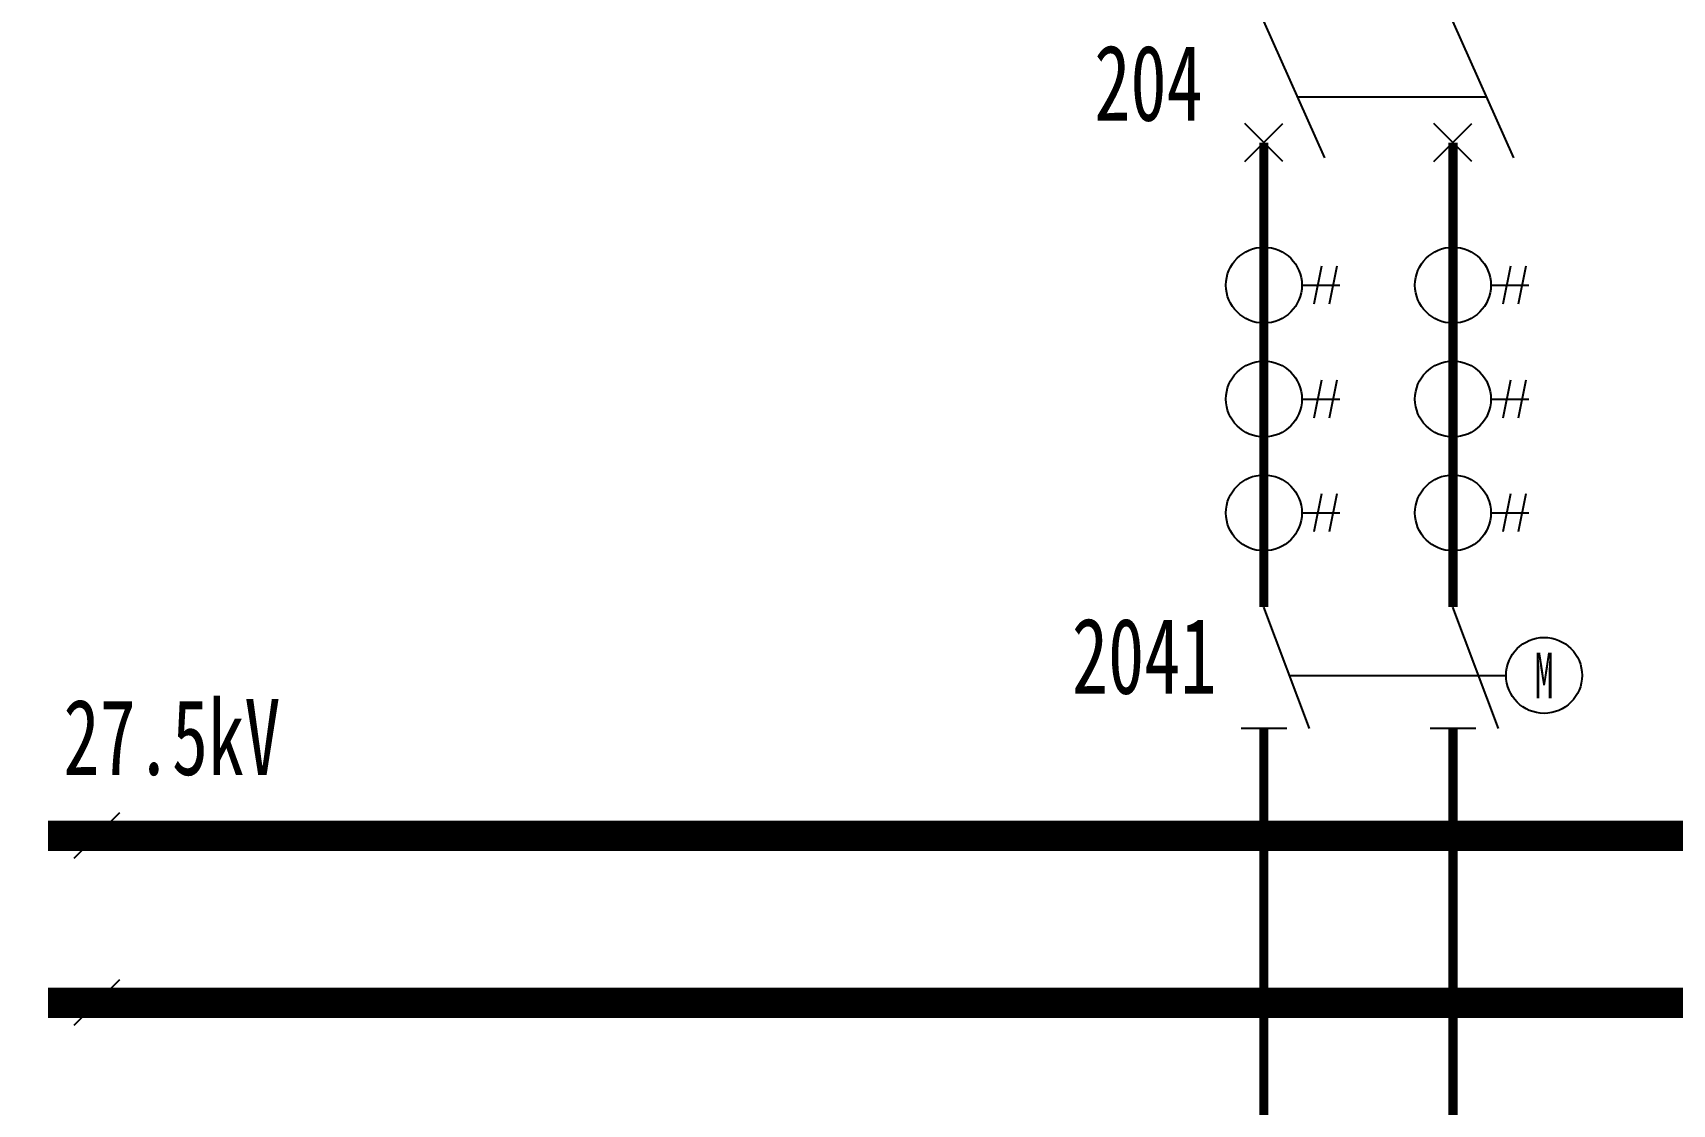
# Model space of a CAD drawing. Header units: millimetres. Extents: x 10667 to 23854, y -3427 to -2899.
# Drawn here: x 19169.3 to 19277.2, y -3160.3 to -3089.7 of the extents above; entities that cross this region are included whole.
import ezdxf
from ezdxf.enums import TextEntityAlignment as Align

# ---------------------------------------------------------------- set-up
doc = ezdxf.new("R2010")
doc.units = ezdxf.units.MM
doc.header["$LTSCALE"] = 10
for name, color, linetype in [('BLOCK', 3, 'Continuous'), ('设    备', 3, 'Continuous'), ('设备编号', 2, 'Continuous'), ('连 接 线', 1, 'Continuous')]:
    doc.layers.add(name, color=color, linetype=linetype)
doc.styles.add('HZ', font='SimSun.ttf', dxfattribs={"width": 0.7})

# ---------------------------------------------------------------- blocks, each defined once
blk = doc.blocks.new('$LH')
at = {"color": 3}
for p, q in [((3.792596414602542, 1.249999999999318), (3.292596414602542, -1.250000000000682)), ((4.792596414602542, 1.249999999999318), (4.292596414602542, -1.250000000000682)), ((2.500001320748027, -6.821210263296962e-13), (5.000001320748027, -6.821210263296962e-13))]:
    blk.add_line(p, q, dxfattribs=at)
blk.add_circle((1.320750698141637e-06, -6.821210263296962e-13), 2.5, dxfattribs=at)

msp = doc.modelspace()

# ---------------------------------------------------------------- linework, layer by layer
at = {"layer": 'BLOCK'}
for p, q in [((19254.36865829045, -3097.973770888141), (19250.36865829045, -3088.973770888141)), ((19266.80965934271, -3097.973770888141), (19262.80965934271, -3088.973770888141)), ((19265.03188156493, -3093.973770888141), (19252.59088051267, -3093.973770888141)), ((19251.61865829045, -3098.223770888141), (19249.11865829045, -3095.723770888141)), ((19249.11865829045, -3098.223770888141), (19251.61865829045, -3095.723770888141)), ((19261.55965934271, -3098.223770888141), (19264.05965934271, -3095.723770888141)), ((19264.05965934271, -3098.223770888141), (19261.55965934271, -3095.723770888141))]:
    msp.add_line(p, q, dxfattribs=at)
at = {"layer": '设    备'}
for p, q in [((19253.36865829045, -3135.563651011228), (19250.36865829045, -3127.563651011228)), ((19265.80965934271, -3135.563651011228), (19262.80965934271, -3127.563651011228)), ((19251.86865829045, -3135.563651011228), (19248.86865829045, -3135.563651011228)), ((19264.30965934271, -3135.563651011228), (19261.30965934271, -3135.563651011228))]:
    msp.add_line(p, q, dxfattribs=at)
at = {"layer": '设    备', "color": 3}
msp.add_line((19252.05615829045, -3132.063651011228), (19266.30965934271, -3132.063651011228), dxfattribs=at)
at = {"layer": '设    备'}
msp.add_circle((19268.80965934271, -3132.063651011228), 2.5, dxfattribs=at)
for p in [(19250.36865829045, -3135.563651011228), (19262.80965934271, -3135.563651011228)]:
    msp.add_point(p, dxfattribs=at)
at = {"layer": '连 接 线', "color": 3}
for p, q in [((19175.03810984906, -3141.123878872815), (19172.03810984906, -3144.123878872815)), ((19175.03810984906, -3152.123878819986), (19172.03810984906, -3155.123878819986))]:
    msp.add_line(p, q, dxfattribs=at)
at = {"layer": '连 接 线'}
for points, const_width in [([(19250.36865829045, -3096.973770888141), (19250.36865829045, -3127.563651011228)], 0.6), ([(19262.80965934271, -3096.973770888141), (19262.80965934271, -3127.563651011228)], 0.6), ([(19250.36865829045, -3135.563651011228), (19250.36865829045, -3142.623878872815)], 0.6), ([(19262.80965934271, -3135.563651011228), (19262.80965933443, -3174.954439455649)], 0.6), ([(19170.33550294022, -3142.623878872815), (19217.23795541162, -3142.623878872816)], 2), ([(19217.23795541162, -3142.623878872816), (19238.36017756395, -3142.623878872815)], 2), ([(19238.36017756395, -3142.623878872815), (19240.70936105374, -3142.623878872815)], 2), ([(19240.70936105374, -3142.623878872815), (19281.80965934271, -3142.623108488994)], 2), ([(19250.36865829045, -3164.294192286878), (19250.36865829045, -3142.623878872815)], 0.6), ([(19194.16739674715, -3153.631425257116), (19170.33630188627, -3153.633236393413)], 2), ([(19194.16739674715, -3153.631425257116), (19223.36017756395, -3153.623878872815)], 2), ([(19255.70936105374, -3153.624368459563), (19223.36017756395, -3153.623878872815)], 2), ([(19255.70936105374, -3153.624368459563), (19293.86700486974, -3153.624368459562)], 2)]:
    msp.add_lwpolyline(points, dxfattribs=dict(at, const_width=const_width))
for points in [[(19212.32032469454, -3141.623878872815), (19213.32032469454, -3141.623878872815), (19212.32032469454, -3141.627684174723), (19213.40748043729, -3141.627684174723)], [(19212.32032469454, -3141.627684174723), (19213.2331689518, -3141.627684174723), (19212.32032469454, -3141.623878872815), (19213.32032469454, -3141.623878872815)], [(19212.32032469454, -3141.627684174723), (19213.40748043729, -3141.627684174723), (19212.32032469454, -3141.639071119803), (19213.49397287221, -3141.639071119803)], [(19212.32032469454, -3141.639071119803), (19213.14667651688, -3141.639071119803), (19212.32032469454, -3141.627684174723), (19213.2331689518, -3141.627684174723)], [(19212.32032469454, -3141.657953046526), (19213.06150564944, -3141.657953046526), (19212.32032469454, -3141.639071119803), (19213.14667651688, -3141.639071119803)], [(19212.32032469454, -3141.684186252029), (19212.97830455122, -3141.684186252029), (19212.32032469454, -3141.657953046526), (19213.06150564944, -3141.657953046526)], [(19212.32032469454, -3141.717571085778), (19212.89770643281, -3141.717571085778), (19212.32032469454, -3141.684186252029), (19212.97830455122, -3141.684186252029)], [(19212.32032469454, -3141.757853469031), (19212.82032469454, -3141.757853469031), (19212.32032469454, -3141.717571085778), (19212.89770643281, -3141.717571085778)], [(19212.32032469454, -3141.804726828526), (19212.74674825819, -3141.804726828526), (19212.32032469454, -3141.757853469031), (19212.82032469454, -3141.757853469031)], [(19212.32032469454, -3141.857834429696), (19212.67753708486, -3141.857834429696), (19212.32032469454, -3141.804726828526), (19212.74674825819, -3141.804726828526)], [(19212.32032469454, -3141.916772091628), (19212.61321791336, -3141.916772091628), (19212.32032469454, -3141.857834429696), (19212.67753708486, -3141.857834429696)], [(19212.32032469454, -3141.981091263128), (19212.55428025142, -3141.981091263128), (19212.32032469454, -3141.916772091628), (19212.61321791336, -3141.916772091628)], [(19212.32032469454, -3142.050302436464), (19212.50117265026, -3142.050302436464), (19212.32032469454, -3141.981091263128), (19212.55428025142, -3141.981091263128)], [(19212.32032469454, -3142.123878872815), (19212.45429929076, -3142.123878872815), (19212.32032469454, -3142.050302436464), (19212.50117265026, -3142.050302436464)], [(19212.32032469454, -3142.201260611074), (19212.41401690751, -3142.201260611074), (19212.32032469454, -3142.123878872815), (19212.45429929076, -3142.123878872815)], [(19212.32032469454, -3142.281858729489), (19212.38063207376, -3142.281858729489), (19212.32032469454, -3142.201260611074), (19212.41401690751, -3142.201260611074)], [(19213.40748043729, -3141.627684174723), (19214.32032469454, -3141.627684174723), (19213.32032469454, -3141.623878872815), (19214.32032469454, -3141.623878872815)], [(19213.49397287221, -3141.639071119803), (19214.32032469454, -3141.639071119803), (19213.40748043729, -3141.627684174723), (19214.32032469454, -3141.627684174723)], [(19213.57914373965, -3141.657953046526), (19214.32032469454, -3141.657953046526), (19213.49397287221, -3141.639071119803), (19214.32032469454, -3141.639071119803)], [(19213.66234483787, -3141.684186252029), (19214.32032469454, -3141.684186252029), (19213.57914373965, -3141.657953046526), (19214.32032469454, -3141.657953046526)], [(19213.74294295628, -3141.717571085778), (19214.32032469454, -3141.717571085778), (19213.66234483787, -3141.684186252029), (19214.32032469454, -3141.684186252029)], [(19213.82032469454, -3141.757853469031), (19214.32032469454, -3141.757853469031), (19213.74294295628, -3141.717571085778), (19214.32032469454, -3141.717571085778)], [(19213.8939011309, -3141.804726828526), (19214.32032469454, -3141.804726828526), (19213.82032469454, -3141.757853469031), (19214.32032469454, -3141.757853469031)], [(19213.96311230423, -3141.857834429696), (19214.32032469454, -3141.857834429696), (19213.8939011309, -3141.804726828526), (19214.32032469454, -3141.804726828526)], [(19214.02743147573, -3141.916772091628), (19214.32032469454, -3141.916772091628), (19213.96311230423, -3141.857834429696), (19214.32032469454, -3141.857834429696)], [(19214.08636913767, -3141.981091263128), (19214.32032469454, -3141.981091263128), (19214.02743147573, -3141.916772091628), (19214.32032469454, -3141.916772091628)], [(19214.13947673883, -3142.050302436464), (19214.32032469454, -3142.050302436464), (19214.08636913767, -3141.981091263128), (19214.32032469454, -3141.981091263128)], [(19214.18635009833, -3142.123878872815), (19214.32032469454, -3142.123878872815), (19214.13947673883, -3142.050302436464), (19214.32032469454, -3142.050302436464)], [(19214.22663248158, -3142.201260611074), (19214.32032469454, -3142.201260611074), (19214.18635009833, -3142.123878872815), (19214.32032469454, -3142.123878872815)], [(19214.26001731533, -3142.281858729489), (19214.32032469454, -3142.281858729489), (19214.22663248158, -3142.201260611074), (19214.32032469454, -3142.201260611074)], [(19212.32032469454, -3142.365059827713), (19212.35439886826, -3142.365059827713), (19212.32032469454, -3142.281858729489), (19212.38063207376, -3142.281858729489)], [(19212.32032469454, -3142.450230695148), (19212.33551694153, -3142.450230695148), (19212.32032469454, -3142.365059827713), (19212.35439886826, -3142.365059827713)], [(19212.32032469454, -3142.536723130067), (19212.32412999645, -3142.536723130067), (19212.32032469454, -3142.450230695148), (19212.33551694153, -3142.450230695148)], [(19212.32032469454, -3142.623878872815), (19212.32032469454, -3142.623878872815), (19212.32032469454, -3142.536723130067), (19212.32412999645, -3142.536723130067)], [(19212.32032469454, -3142.623878872815), (19212.32032469454, -3142.623878872815), (19212.32032469454, -3142.711034615563), (19212.32412999645, -3142.711034615563)], [(19212.32032469454, -3142.711034615563), (19212.32412999645, -3142.711034615563), (19212.32032469454, -3142.797527050482), (19212.33551694153, -3142.797527050482)], [(19212.32032469454, -3142.797527050482), (19212.33551694153, -3142.797527050482), (19212.32032469454, -3142.882697917918), (19212.35439886826, -3142.882697917918)], [(19212.32032469454, -3142.882697917918), (19212.35439886826, -3142.882697917918), (19212.32032469454, -3142.965899016141), (19212.38063207376, -3142.965899016141)], [(19212.32032469454, -3142.965899016141), (19212.38063207376, -3142.965899016141), (19212.32032469454, -3143.046497134555), (19212.41401690751, -3143.046497134555)], [(19212.32032469454, -3143.046497134555), (19212.41401690751, -3143.046497134555), (19212.32032469454, -3143.123878872815), (19212.45429929076, -3143.123878872815)], [(19212.32032469454, -3143.123878872815), (19212.45429929076, -3143.123878872815), (19212.32032469454, -3143.197455309166), (19212.50117265026, -3143.197455309166)], [(19212.32032469454, -3143.197455309166), (19212.50117265026, -3143.197455309166), (19212.32032469454, -3143.266666482501), (19212.55428025142, -3143.266666482501)], [(19212.32032469454, -3143.266666482501), (19212.55428025142, -3143.266666482501), (19212.32032469454, -3143.330985654002), (19212.61321791336, -3143.330985654002)], [(19214.02743147573, -3143.330985654002), (19214.32032469454, -3143.330985654002), (19214.08636913767, -3143.266666482501), (19214.32032469454, -3143.266666482501)], [(19214.08636913767, -3143.266666482501), (19214.32032469454, -3143.266666482501), (19214.13947673883, -3143.197455309166), (19214.32032469454, -3143.197455309166)], [(19214.13947673883, -3143.197455309166), (19214.32032469454, -3143.197455309166), (19214.18635009833, -3143.123878872815), (19214.32032469454, -3143.123878872815)], [(19214.18635009833, -3143.123878872815), (19214.32032469454, -3143.123878872815), (19214.22663248158, -3143.046497134555), (19214.32032469454, -3143.046497134555)], [(19214.22663248158, -3143.046497134555), (19214.32032469454, -3143.046497134555), (19214.26001731533, -3142.965899016141), (19214.32032469454, -3142.965899016141)], [(19214.28625052083, -3142.365059827713), (19214.32032469454, -3142.365059827713), (19214.26001731533, -3142.281858729489), (19214.32032469454, -3142.281858729489)], [(19214.26001731533, -3142.965899016141), (19214.32032469454, -3142.965899016141), (19214.28625052083, -3142.882697917918), (19214.32032469454, -3142.882697917918)], [(19214.30513244756, -3142.450230695148), (19214.32032469454, -3142.450230695148), (19214.28625052083, -3142.365059827713), (19214.32032469454, -3142.365059827713)], [(19214.28625052083, -3142.882697917918), (19214.32032469454, -3142.882697917918), (19214.30513244756, -3142.797527050482), (19214.32032469454, -3142.797527050482)], [(19214.31651939264, -3142.536723130067), (19214.32032469454, -3142.536723130067), (19214.30513244756, -3142.450230695148), (19214.32032469454, -3142.450230695148)], [(19214.30513244756, -3142.797527050482), (19214.32032469454, -3142.797527050482), (19214.31651939264, -3142.711034615563), (19214.32032469454, -3142.711034615563)], [(19214.32032469454, -3142.623878872815), (19214.32032469454, -3142.623878872815), (19214.31651939264, -3142.536723130067), (19214.32032469454, -3142.536723130067)], [(19214.31651939264, -3142.711034615563), (19214.32032469454, -3142.711034615563), (19214.32032469454, -3142.623878872815)], [(19212.32032469454, -3143.330985654002), (19212.61321791336, -3143.330985654002), (19212.32032469454, -3143.389923315934), (19212.67753708486, -3143.389923315934)], [(19212.32032469454, -3143.389923315934), (19212.67753708486, -3143.389923315934), (19212.32032469454, -3143.443030917104), (19212.74674825819, -3143.443030917104)], [(19212.32032469454, -3143.443030917104), (19212.74674825819, -3143.443030917104), (19212.32032469454, -3143.489904276599), (19212.82032469454, -3143.489904276599)], [(19212.32032469454, -3143.489904276599), (19212.82032469454, -3143.489904276599), (19212.32032469454, -3143.530186659852), (19212.89770643281, -3143.530186659852)], [(19212.32032469454, -3143.530186659852), (19212.89770643281, -3143.530186659852), (19212.32032469454, -3143.563571493601), (19212.97830455122, -3143.563571493601)], [(19212.32032469454, -3143.563571493601), (19212.97830455122, -3143.563571493601), (19212.32032469454, -3143.589804699104), (19213.06150564944, -3143.589804699104)], [(19212.32032469454, -3143.589804699104), (19213.06150564944, -3143.589804699104), (19212.32032469454, -3143.608686625827), (19213.14667651688, -3143.608686625827)], [(19212.32032469454, -3143.608686625827), (19213.14667651688, -3143.608686625827), (19212.32032469454, -3143.620073570907), (19213.2331689518, -3143.620073570907)], [(19212.32032469454, -3143.620073570907), (19213.2331689518, -3143.620073570907), (19212.32032469454, -3143.623878872815), (19213.32032469454, -3143.623878872815)], [(19213.32032469454, -3143.623878872815), (19214.32032469454, -3143.623878872815), (19213.40748043729, -3143.620073570907), (19214.32032469454, -3143.620073570907)], [(19213.40748043729, -3143.620073570907), (19214.32032469454, -3143.620073570907), (19213.49397287221, -3143.608686625827), (19214.32032469454, -3143.608686625827)], [(19213.49397287221, -3143.608686625827), (19214.32032469454, -3143.608686625827), (19213.57914373965, -3143.589804699104), (19214.32032469454, -3143.589804699104)], [(19213.57914373965, -3143.589804699104), (19214.32032469454, -3143.589804699104), (19213.66234483787, -3143.563571493601), (19214.32032469454, -3143.563571493601)], [(19213.66234483787, -3143.563571493601), (19214.32032469454, -3143.563571493601), (19213.74294295628, -3143.530186659852), (19214.32032469454, -3143.530186659852)], [(19213.74294295628, -3143.530186659852), (19214.32032469454, -3143.530186659852), (19213.82032469454, -3143.489904276599), (19214.32032469454, -3143.489904276599)], [(19213.82032469454, -3143.489904276599), (19214.32032469454, -3143.489904276599), (19213.8939011309, -3143.443030917104), (19214.32032469454, -3143.443030917104)], [(19213.8939011309, -3143.443030917104), (19214.32032469454, -3143.443030917104), (19213.96311230423, -3143.389923315934), (19214.32032469454, -3143.389923315934)], [(19213.96311230423, -3143.389923315934), (19214.32032469454, -3143.389923315934), (19214.02743147573, -3143.330985654002), (19214.32032469454, -3143.330985654002)], [(19189.24209706076, -3152.631425257116), (19190.24209706076, -3152.631425257116), (19189.24209706076, -3152.635230559024), (19190.32925280351, -3152.635230559024)], [(19189.24209706076, -3152.635230559024), (19190.15494131802, -3152.635230559024), (19189.24209706076, -3152.631425257116), (19190.24209706076, -3152.631425257116)], [(19189.24209706076, -3152.635230559024), (19190.32925280351, -3152.635230559024), (19189.24209706076, -3152.646617504103), (19190.41574523843, -3152.646617504103)], [(19189.24209706076, -3152.646617504103), (19190.0684488831, -3152.646617504103), (19189.24209706076, -3152.635230559024), (19190.15494131802, -3152.635230559024)], [(19189.24209706076, -3152.665499430826), (19189.98327801566, -3152.665499430826), (19189.24209706076, -3152.646617504103), (19190.0684488831, -3152.646617504103)], [(19189.24209706076, -3152.69173263633), (19189.90007691744, -3152.69173263633), (19189.24209706076, -3152.665499430826), (19189.98327801566, -3152.665499430826)], [(19189.24209706076, -3152.725117470079), (19189.81947879902, -3152.725117470079), (19189.24209706076, -3152.69173263633), (19189.90007691744, -3152.69173263633)], [(19189.24209706076, -3152.765399853331), (19189.74209706076, -3152.765399853331), (19189.24209706076, -3152.725117470079), (19189.81947879902, -3152.725117470079)], [(19189.24209706076, -3152.812273212827), (19189.66852062441, -3152.812273212827), (19189.24209706076, -3152.765399853331), (19189.74209706076, -3152.765399853331)], [(19189.24209706076, -3152.865380813997), (19189.59930945108, -3152.865380813997), (19189.24209706076, -3152.812273212827), (19189.66852062441, -3152.812273212827)], [(19189.24209706076, -3152.924318475929), (19189.53499027958, -3152.924318475929), (19189.24209706076, -3152.865380813997), (19189.59930945108, -3152.865380813997)], [(19189.24209706076, -3152.988637647429), (19189.47605261765, -3152.988637647429), (19189.24209706076, -3152.924318475929), (19189.53499027958, -3152.924318475929)], [(19189.24209706076, -3153.057848820765), (19189.42294501647, -3153.057848820765), (19189.24209706076, -3152.988637647429), (19189.47605261765, -3152.988637647429)], [(19190.32925280351, -3152.635230559024), (19191.24209706076, -3152.635230559024), (19190.24209706076, -3152.631425257116), (19191.24209706076, -3152.631425257116)], [(19190.41574523843, -3152.646617504103), (19191.24209706076, -3152.646617504103), (19190.32925280351, -3152.635230559024), (19191.24209706076, -3152.635230559024)], [(19190.50091610587, -3152.665499430826), (19191.24209706076, -3152.665499430826), (19190.41574523843, -3152.646617504103), (19191.24209706076, -3152.646617504103)], [(19190.58411720409, -3152.69173263633), (19191.24209706076, -3152.69173263633), (19190.50091610587, -3152.665499430826), (19191.24209706076, -3152.665499430826)], [(19190.66471532251, -3152.725117470079), (19191.24209706076, -3152.725117470079), (19190.58411720409, -3152.69173263633), (19191.24209706076, -3152.69173263633)], [(19190.74209706076, -3152.765399853331), (19191.24209706076, -3152.765399853331), (19190.66471532251, -3152.725117470079), (19191.24209706076, -3152.725117470079)], [(19190.81567349712, -3152.812273212827), (19191.24209706076, -3152.812273212827), (19190.74209706076, -3152.765399853331), (19191.24209706076, -3152.765399853331)], [(19190.88488467045, -3152.865380813997), (19191.24209706076, -3152.865380813997), (19190.81567349712, -3152.812273212827), (19191.24209706076, -3152.812273212827)], [(19190.94920384195, -3152.924318475929), (19191.24209706076, -3152.924318475929), (19190.88488467045, -3152.865380813997), (19191.24209706076, -3152.865380813997)], [(19191.00814150388, -3152.988637647429), (19191.24209706076, -3152.988637647429), (19190.94920384195, -3152.924318475929), (19191.24209706076, -3152.924318475929)], [(19191.06124910505, -3153.057848820765), (19191.24209706076, -3153.057848820765), (19191.00814150388, -3152.988637647429), (19191.24209706076, -3152.988637647429)], [(19189.24209706076, -3153.131425257116), (19189.37607165698, -3153.131425257116), (19189.24209706076, -3153.057848820765), (19189.42294501647, -3153.057848820765)], [(19189.24209706076, -3153.208806995375), (19189.33578927373, -3153.208806995375), (19189.24209706076, -3153.131425257116), (19189.37607165698, -3153.131425257116)], [(19189.24209706076, -3153.28940511379), (19189.30240443998, -3153.28940511379), (19189.24209706076, -3153.208806995375), (19189.33578927373, -3153.208806995375)], [(19189.24209706076, -3153.372606212013), (19189.27617123448, -3153.372606212013), (19189.24209706076, -3153.28940511379), (19189.30240443998, -3153.28940511379)], [(19189.24209706076, -3153.457777079449), (19189.25728930775, -3153.457777079449), (19189.24209706076, -3153.372606212013), (19189.27617123448, -3153.372606212013)], [(19189.24209706076, -3153.544269514368), (19189.24590236267, -3153.544269514368), (19189.24209706076, -3153.457777079449), (19189.25728930775, -3153.457777079449)], [(19189.24209706076, -3153.631425257116), (19189.24209706076, -3153.631425257116), (19189.24209706076, -3153.544269514368), (19189.24590236267, -3153.544269514368)], [(19189.24209706076, -3153.631425257116), (19189.24209706076, -3153.631425257116), (19189.24209706076, -3153.718580999863), (19189.24590236267, -3153.718580999863)], [(19189.24209706076, -3153.718580999863), (19189.24590236267, -3153.718580999863), (19189.24209706076, -3153.805073434783), (19189.25728930775, -3153.805073434783)], [(19189.24209706076, -3153.805073434783), (19189.25728930775, -3153.805073434783), (19189.24209706076, -3153.890244302218), (19189.27617123448, -3153.890244302218)], [(19189.24209706076, -3153.890244302218), (19189.27617123448, -3153.890244302218), (19189.24209706076, -3153.973445400441), (19189.30240443998, -3153.973445400441)], [(19189.24209706076, -3153.973445400441), (19189.30240443998, -3153.973445400441), (19189.24209706076, -3154.054043518856), (19189.33578927373, -3154.054043518856)], [(19189.24209706076, -3154.054043518856), (19189.33578927373, -3154.054043518856), (19189.24209706076, -3154.131425257116), (19189.37607165698, -3154.131425257116)], [(19191.10812246455, -3153.131425257116), (19191.24209706076, -3153.131425257116), (19191.06124910505, -3153.057848820765), (19191.24209706076, -3153.057848820765)], [(19191.1484048478, -3153.208806995375), (19191.24209706076, -3153.208806995375), (19191.10812246455, -3153.131425257116), (19191.24209706076, -3153.131425257116)], [(19191.10812246455, -3154.131425257116), (19191.24209706076, -3154.131425257116), (19191.1484048478, -3154.054043518856), (19191.24209706076, -3154.054043518856)], [(19191.18178968155, -3153.28940511379), (19191.24209706076, -3153.28940511379), (19191.1484048478, -3153.208806995375), (19191.24209706076, -3153.208806995375)], [(19191.1484048478, -3154.054043518856), (19191.24209706076, -3154.054043518856), (19191.18178968155, -3153.973445400441), (19191.24209706076, -3153.973445400441)], [(19191.20802288705, -3153.372606212013), (19191.24209706076, -3153.372606212013), (19191.18178968155, -3153.28940511379), (19191.24209706076, -3153.28940511379)], [(19191.18178968155, -3153.973445400441), (19191.24209706076, -3153.973445400441), (19191.20802288705, -3153.890244302218), (19191.24209706076, -3153.890244302218)], [(19191.22690481378, -3153.457777079449), (19191.24209706076, -3153.457777079449), (19191.20802288705, -3153.372606212013), (19191.24209706076, -3153.372606212013)], [(19191.20802288705, -3153.890244302218), (19191.24209706076, -3153.890244302218), (19191.22690481378, -3153.805073434783), (19191.24209706076, -3153.805073434783)], [(19191.23829175885, -3153.544269514368), (19191.24209706076, -3153.544269514368), (19191.22690481378, -3153.457777079449), (19191.24209706076, -3153.457777079449)], [(19191.22690481378, -3153.805073434783), (19191.24209706076, -3153.805073434783), (19191.23829175885, -3153.718580999863), (19191.24209706076, -3153.718580999863)], [(19191.24209706076, -3153.631425257116), (19191.24209706076, -3153.631425257116), (19191.23829175885, -3153.544269514368), (19191.24209706076, -3153.544269514368)], [(19191.23829175885, -3153.718580999863), (19191.24209706076, -3153.718580999863), (19191.24209706076, -3153.631425257116)], [(19189.24209706076, -3154.131425257116), (19189.37607165698, -3154.131425257116), (19189.24209706076, -3154.205001693466), (19189.42294501647, -3154.205001693466)], [(19189.24209706076, -3154.205001693466), (19189.42294501647, -3154.205001693466), (19189.24209706076, -3154.274212866802), (19189.47605261765, -3154.274212866802)], [(19189.24209706076, -3154.274212866802), (19189.47605261765, -3154.274212866802), (19189.24209706076, -3154.338532038302), (19189.53499027958, -3154.338532038302)], [(19189.24209706076, -3154.338532038302), (19189.53499027958, -3154.338532038302), (19189.24209706076, -3154.397469700235), (19189.59930945108, -3154.397469700235)], [(19189.24209706076, -3154.397469700235), (19189.59930945108, -3154.397469700235), (19189.24209706076, -3154.450577301404), (19189.66852062441, -3154.450577301404)], [(19189.24209706076, -3154.450577301404), (19189.66852062441, -3154.450577301404), (19189.24209706076, -3154.4974506609), (19189.74209706076, -3154.4974506609)], [(19189.24209706076, -3154.4974506609), (19189.74209706076, -3154.4974506609), (19189.24209706076, -3154.537733044152), (19189.81947879902, -3154.537733044152)], [(19189.24209706076, -3154.537733044152), (19189.81947879902, -3154.537733044152), (19189.24209706076, -3154.571117877902), (19189.90007691744, -3154.571117877902)], [(19189.24209706076, -3154.571117877902), (19189.90007691744, -3154.571117877902), (19189.24209706076, -3154.597351083405), (19189.98327801566, -3154.597351083405)], [(19189.24209706076, -3154.597351083405), (19189.98327801566, -3154.597351083405), (19189.24209706076, -3154.616233010128), (19190.0684488831, -3154.616233010128)], [(19189.24209706076, -3154.616233010128), (19190.0684488831, -3154.616233010128), (19189.24209706076, -3154.627619955208), (19190.15494131802, -3154.627619955208)], [(19189.24209706076, -3154.627619955208), (19190.15494131802, -3154.627619955208), (19189.24209706076, -3154.631425257116), (19190.24209706076, -3154.631425257116)], [(19190.24209706076, -3154.631425257116), (19191.24209706076, -3154.631425257116), (19190.32925280351, -3154.627619955208), (19191.24209706076, -3154.627619955208)], [(19190.32925280351, -3154.627619955208), (19191.24209706076, -3154.627619955208), (19190.41574523843, -3154.616233010128), (19191.24209706076, -3154.616233010128)], [(19190.41574523843, -3154.616233010128), (19191.24209706076, -3154.616233010128), (19190.50091610587, -3154.597351083405), (19191.24209706076, -3154.597351083405)], [(19190.50091610587, -3154.597351083405), (19191.24209706076, -3154.597351083405), (19190.58411720409, -3154.571117877902), (19191.24209706076, -3154.571117877902)], [(19190.58411720409, -3154.571117877902), (19191.24209706076, -3154.571117877902), (19190.66471532251, -3154.537733044152), (19191.24209706076, -3154.537733044152)], [(19190.66471532251, -3154.537733044152), (19191.24209706076, -3154.537733044152), (19190.74209706076, -3154.4974506609), (19191.24209706076, -3154.4974506609)], [(19190.74209706076, -3154.4974506609), (19191.24209706076, -3154.4974506609), (19190.81567349712, -3154.450577301404), (19191.24209706076, -3154.450577301404)], [(19190.81567349712, -3154.450577301404), (19191.24209706076, -3154.450577301404), (19190.88488467045, -3154.397469700235), (19191.24209706076, -3154.397469700235)], [(19190.88488467045, -3154.397469700235), (19191.24209706076, -3154.397469700235), (19190.94920384195, -3154.338532038302), (19191.24209706076, -3154.338532038302)], [(19190.94920384195, -3154.338532038302), (19191.24209706076, -3154.338532038302), (19191.00814150388, -3154.274212866802), (19191.24209706076, -3154.274212866802)], [(19191.00814150388, -3154.274212866802), (19191.24209706076, -3154.274212866802), (19191.06124910505, -3154.205001693466), (19191.24209706076, -3154.205001693466)], [(19191.06124910505, -3154.205001693466), (19191.24209706076, -3154.205001693466), (19191.10812246455, -3154.131425257116), (19191.24209706076, -3154.131425257116)]]:
    msp.add_solid(points, dxfattribs=at)

# ---------------------------------------------------------------- block references
at = {"layer": '设    备'}
for p in [(19250.36865696969, -3106.361455679132), (19262.80965802196, -3106.361455679132), (19250.36865696969, -3113.861455679132), (19262.80965802196, -3113.861455679132), (19250.36865564894, -3121.361455679131), (19262.8096567012, -3121.361455679131)]:
    msp.add_blockref('$LH', p, dxfattribs=at)

# ---------------------------------------------------------------- texts
at = {"layer": '设    备', "style": 'HZ', "width": 0.62}
msp.add_text('M', height=3, dxfattribs=at).set_placement((19268.80965934271, -3132.063651011228), align=Align.MIDDLE)
at = {"layer": '设备编号', "color": 6, "style": 'HZ', "width": 0.7}
for s, p in [('204', (19239.20026942311, -3095.534533030048)), ('2041', (19237.72579096504, -3133.276644258618)), ('27.5kV', (19171.35235022815, -3138.623878872815))]:
    msp.add_text(s, height=5, dxfattribs=at).set_placement(p)

doc.saveas('drawing.dxf')
